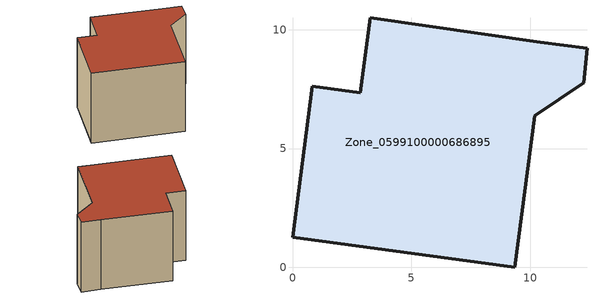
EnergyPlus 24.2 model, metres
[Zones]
Zone_0599100000686895
 floor ground (C_G): 0,1.28 0.84,7.61 2.85,7.34 3.27,10.51 10.42,9.48 12.39,9.22 12.26,7.76 10.2,6.37 9.36,0 z0
 wall outside (C_F): 12.26,7.76 12.39,9.22 10.42,9.48 3.27,10.51 2.85,7.34 0.84,7.61 0,1.28 9.36,0 10.2,6.37 12.26,7.76 z0:8.29
 roof outside (C_R): 0.84,7.61 0,1.28 9.36,0 10.2,6.37 12.26,7.76 12.39,9.22 10.42,9.48 3.27,10.51 2.85,7.34 z8.29
[BUILDING]
Pand.0599100000686895: North Axis=0; Terrain=City; Loads Convergence Tolerance Value=0.04; Temperature Convergence Tolerance Value=0.4; Solar Distribution=FullExterior; Maximum Number of Warmup Days=25; Minimum Number of Warmup Days=1
[Site:Location]
Rotterdam.The.Hague.AP_ZH_NLD Design_Conditions: Latitude=51.96; Longitude=4.45; Time Zone=1; Elevation=-4.5
[SITE:GROUNDTEMPERATURE:BUILDINGSURFACE]
18, 18, 18, 18, 18, 18, 18, 18, 18, 18, 18, 18
[MATERIAL] Thermal Absorptance=0.9; Solar Absorptance=0.7; Visible Absorptance=0.7
Name | Roughness | Thickness | Conductivity | Density | Specific Heat
G.TC.1946-1964 | MediumSmooth | 0.15 | 1 | 540 | 1210
F.TC.1946-1964 | Rough | 0.3 | 0.857143 | 1920 | 840
R.TC.1946-1964 | MediumRough | 0.2 | 0.235294 | 1500 | 1000
[CONSTRUCTION]
C_G: G.TC.1946-1964
C_F: F.TC.1946-1964
C_R: R.TC.1946-1964
[ZONE]
Zone_0599100000686895: Type=1; Multiplier=1; Ceiling Height=Autocalculate; Volume=Autocalculate; Floor Area=autocalculate; Part of Total Floor Area=Yes
[ZONEINFILTRATION:DESIGNFLOWRATE]
Infil_Zone_0599100000686895: Zone or ZoneList or Space or SpaceList=Zone_0599100000686895; Schedule=AlwaysOn; Design Flow Rate Calculation Method=Flow/Area; Flow Rate per Floor Area=0.003; Constant Term Coefficient=1; Temperature Term Coefficient=0; Velocity Term Coefficient=0; Velocity Squared Term Coefficient=0
[HVACTEMPLATE:ZONE:IDEALLOADSAIRSYSTEM]
Zone_0599100000686895: Maximum Heating Supply Air Temperature=50; Minimum Cooling Supply Air Temperature=13; Maximum Heating Supply Air Humidity Ratio=0.0156; Minimum Cooling Supply Air Humidity Ratio=0.0077; Heating Limit=NoLimit; Cooling Limit=NoLimit; Dehumidification Control Type=ConstantSensibleHeatRatio; Cooling Sensible Heat Ratio=0.7; Dehumidification Setpoint=60; Humidification Control Type=None; Humidification Setpoint=30; Outdoor Air Method=None; Outdoor Air Flow Rate per Person=0.00944; Outdoor Air Flow Rate per Zone Floor Area=0; Outdoor Air Flow Rate per Zone=0; Demand Controlled Ventilation Type=None; Outdoor Air Economizer Type=NoEconomizer; Heat Recovery Type=None; Sensible Heat Recovery Effectiveness=0.7; Latent Heat Recovery Effectiveness=0.65
[ZONECONTROL:THERMOSTAT]
ThermostatControl_Zone_0599100000686895: Zone or ZoneList=Zone_0599100000686895; Control Type Schedule=DualSetpointControlType; Control 1=Thermostat_Zone_0599100000686895; Temperature Difference Between Cutout And Setpoint=0
[THERMOSTATSETPOINT:DUALSETPOINT]
Thermostat_Zone_0599100000686895: Heating Setpoint Temperature Schedule=HeatingSetpoint_Zone_0599100000686895; Cooling Setpoint Temperature Schedule=CoolingSetpoint_Zone_0599100000686895
[SCHEDULE:COMPACT]
HeatingSetpoint_Zone_0599100000686895: Through: 12/31, For: AllDays, Until: 24:00, 21
CoolingSetpoint_Zone_0599100000686895: Through: 12/31, For: AllDays, Until: 24:00, 24
DualSetpointControlType: Through: 12/31, For: AllDays, Until: 24:00, 4
AlwaysOn: Through: 12/31, For: AllDays, Until: 24:00, 1
